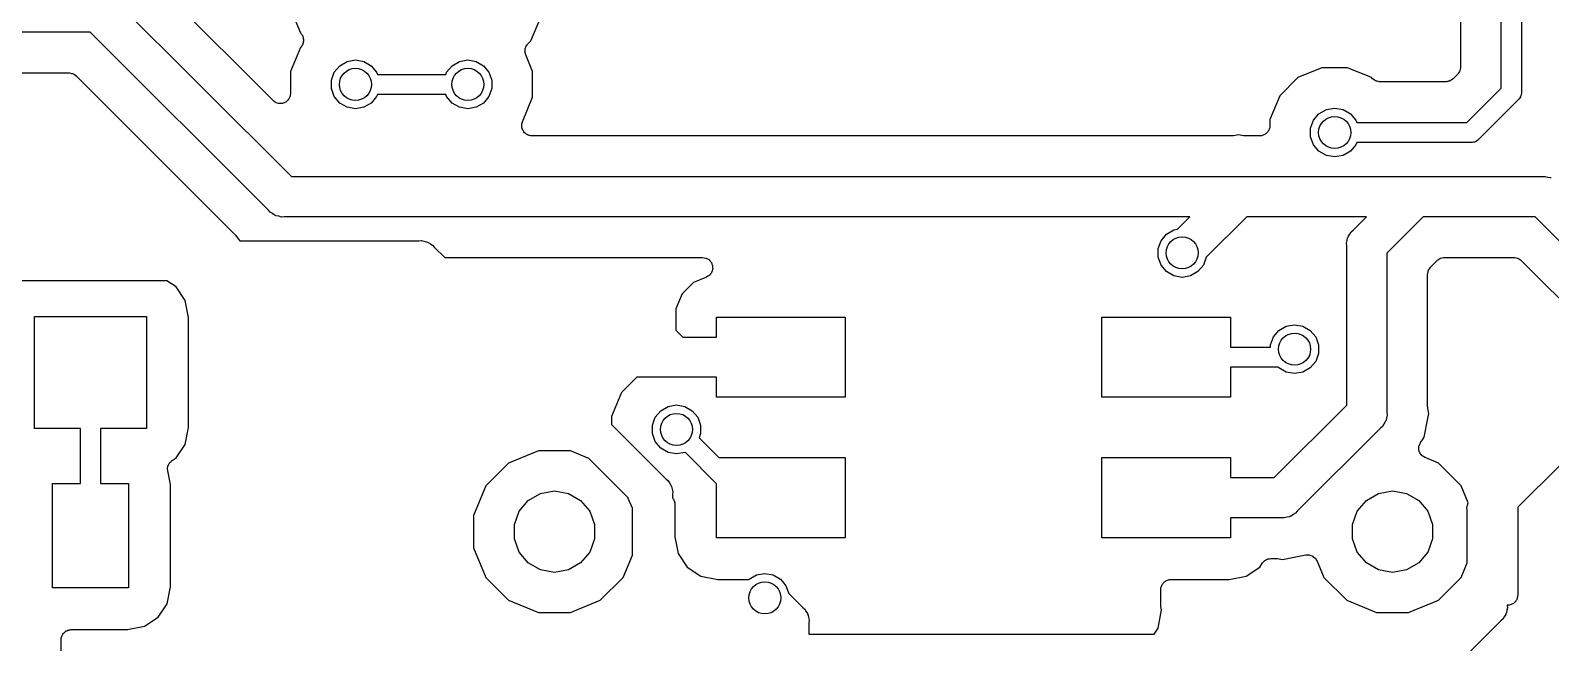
# Model space of a CAD drawing. Extents: x 61 to 194, y -153 to -61.
# Drawn here: x 134.25 to 153.19, y -107.56 to -99.93 of the extents above; entities that cross this region are included whole.
import ezdxf

# ---------------------------------------------------------------- set-up
doc = ezdxf.new("R2010")
doc.units = 0
doc.header["$MEASUREMENT"] = 0
doc.layers.add('BLACK', color=7, linetype='CONTINUOUS')

msp = doc.modelspace()

# ---------------------------------------------------------------- linework, layer by layer
at = {"layer": 'BLACK', "linetype": 'CONTINUOUS'}
for p, q in [((152.575, -100.648), (152.575, -94.7054)), ((152.825, -94.7518), (152.825, -100.695)), ((152.067, -96.2341), (152.067, -100.385)), ((137.275, -100.803), (135.698, -99.2257)), ((135.284, -99.5309), (137.504, -101.75)), ((137.492, -99.6607), (137.615, -99.9577)), ((140.485, -100.058), (140.608, -99.7607)), ((134.996, -99.95), (130.55, -99.95)), ((137.216, -102.169), (134.996, -99.95)), ((137.615, -99.9577), (137.618, -99.9602)), ((137.618, -99.9602), (137.624, -99.9693)), ((137.624, -99.9693), (137.632, -99.9772)), ((137.632, -99.9772), (137.636, -99.9872)), ((137.636, -99.9872), (137.643, -99.9963)), ((137.615, -100.142), (137.492, -100.439)), ((137.618, -100.14), (137.615, -100.142)), ((137.624, -100.131), (137.618, -100.14)), ((137.632, -100.123), (137.624, -100.131)), ((137.636, -100.113), (137.632, -100.123)), ((137.643, -100.104), (137.636, -100.113)), ((137.643, -99.9963), (137.646, -100.007)), ((137.646, -100.093), (137.643, -100.104)), ((137.646, -100.007), (137.65, -100.017)), ((137.65, -100.083), (137.646, -100.093)), ((137.65, -100.017), (137.651, -100.028)), ((137.651, -100.072), (137.65, -100.083)), ((137.651, -100.028), (137.654, -100.039)), ((137.654, -100.061), (137.651, -100.072)), ((137.654, -100.039), (137.653, -100.05)), ((137.653, -100.05), (137.654, -100.061)), ((140.412, -100.189), (140.414, -100.18)), ((140.413, -100.172), (140.416, -100.159)), ((140.414, -100.18), (140.413, -100.172)), ((140.416, -100.159), (140.418, -100.145)), ((140.418, -100.145), (140.422, -100.137)), ((140.422, -100.137), (140.424, -100.129)), ((140.424, -100.129), (140.432, -100.118)), ((140.432, -100.118), (140.439, -100.106)), ((140.439, -100.106), (140.445, -100.1)), ((140.445, -100.1), (140.45, -100.093)), ((140.45, -100.093), (140.485, -100.058)), ((138.036, -100.448), (138.104, -100.367)), ((138.104, -100.367), (138.196, -100.314)), ((138.196, -100.314), (138.3, -100.295)), ((138.3, -100.295), (138.404, -100.314)), ((138.404, -100.314), (138.496, -100.367)), ((138.496, -100.367), (138.564, -100.448)), ((139.436, -100.448), (139.504, -100.367)), ((139.504, -100.367), (139.596, -100.314)), ((139.596, -100.314), (139.7, -100.295)), ((139.7, -100.295), (139.804, -100.314)), ((139.804, -100.314), (139.896, -100.367)), ((139.896, -100.367), (139.964, -100.448)), ((140.415, -100.202), (140.412, -100.189)), ((140.417, -100.216), (140.415, -100.202)), ((140.42, -100.223), (140.417, -100.216)), ((140.422, -100.232), (140.42, -100.223)), ((140.508, -100.439), (140.422, -100.232)), ((131.937, -100.458), (134.733, -100.458)), ((134.733, -100.458), (134.739, -100.459)), ((134.739, -100.459), (134.744, -100.458)), ((134.744, -100.458), (134.761, -100.463)), ((134.761, -100.463), (134.777, -100.466)), ((134.777, -100.466), (134.782, -100.468)), ((134.782, -100.468), (134.787, -100.47)), ((134.787, -100.47), (134.801, -100.479)), ((134.801, -100.479), (134.815, -100.488)), ((134.815, -100.488), (134.819, -100.492)), ((134.819, -100.492), (134.823, -100.495)), ((134.823, -100.495), (136.802, -102.474)), ((137.492, -100.439), (137.492, -100.713)), ((138, -100.547), (138.036, -100.448)), ((138, -100.653), (138, -100.547)), ((138.564, -100.448), (138.574, -100.475)), ((138.574, -100.475), (139.426, -100.475)), ((139.426, -100.475), (139.436, -100.448)), ((139.964, -100.448), (140, -100.547)), ((140, -100.547), (140, -100.653)), ((140.508, -100.761), (140.508, -100.439)), ((150.042, -100.515), (149.815, -100.742)), ((150.339, -100.392), (150.042, -100.515)), ((150.661, -100.392), (150.339, -100.392)), ((150.958, -100.515), (150.661, -100.392)), ((150.972, -100.53), (150.958, -100.515)), ((150.977, -100.533), (150.972, -100.53)), ((150.981, -100.537), (150.977, -100.533)), ((150.995, -100.546), (150.981, -100.537)), ((151.009, -100.555), (150.995, -100.546)), ((151.014, -100.557), (151.009, -100.555)), ((151.019, -100.559), (151.014, -100.557)), ((151.035, -100.562), (151.019, -100.559)), ((151.051, -100.567), (151.035, -100.562)), ((151.912, -100.562), (151.896, -100.567)), ((151.929, -100.559), (151.912, -100.562)), ((151.933, -100.557), (151.929, -100.559)), ((151.939, -100.555), (151.933, -100.557)), ((151.952, -100.546), (151.939, -100.555)), ((151.967, -100.537), (151.952, -100.546)), ((151.97, -100.533), (151.967, -100.537)), ((151.975, -100.53), (151.97, -100.533)), ((152.03, -100.475), (151.975, -100.53)), ((152.033, -100.47), (152.03, -100.475)), ((152.037, -100.467), (152.033, -100.47)), ((152.046, -100.452), (152.037, -100.467)), ((152.055, -100.439), (152.046, -100.452)), ((152.057, -100.433), (152.055, -100.439)), ((152.059, -100.429), (152.057, -100.433)), ((152.062, -100.412), (152.059, -100.429)), ((152.067, -100.396), (152.062, -100.412)), ((152.067, -100.385), (152.066, -100.391)), ((152.066, -100.391), (152.067, -100.396)), ((137.485, -100.751), (137.484, -100.757)), ((137.488, -100.746), (137.485, -100.751)), ((137.489, -100.73), (137.488, -100.746)), ((137.492, -100.713), (137.489, -100.73)), ((138.036, -100.752), (138, -100.653)), ((138.104, -100.833), (138.036, -100.752)), ((138.564, -100.752), (138.496, -100.833)), ((138.574, -100.725), (138.564, -100.752)), ((139.426, -100.725), (138.574, -100.725)), ((139.436, -100.752), (139.426, -100.725)), ((139.504, -100.833), (139.436, -100.752)), ((139.964, -100.752), (139.896, -100.833)), ((140, -100.653), (139.964, -100.752)), ((149.815, -100.742), (149.692, -101.039)), ((151.057, -100.566), (151.051, -100.567)), ((151.062, -100.567), (151.057, -100.566)), ((151.885, -100.567), (151.062, -100.567)), ((151.891, -100.566), (151.885, -100.567)), ((151.896, -100.567), (151.891, -100.566)), ((152.148, -101.075), (152.575, -100.648)), ((152.816, -100.748), (152.815, -100.754)), ((152.819, -100.743), (152.816, -100.748)), ((152.822, -100.727), (152.819, -100.743)), ((152.826, -100.711), (152.822, -100.727)), ((152.825, -100.695), (152.826, -100.711)), ((137.289, -100.813), (137.275, -100.803)), ((137.302, -100.823), (137.289, -100.813)), ((137.307, -100.825), (137.302, -100.823)), ((137.311, -100.829), (137.307, -100.825)), ((137.327, -100.833), (137.311, -100.829)), ((137.343, -100.838), (137.327, -100.833)), ((137.349, -100.838), (137.343, -100.838)), ((137.354, -100.84), (137.349, -100.838)), ((137.37, -100.838), (137.354, -100.84)), ((137.387, -100.838), (137.37, -100.838)), ((137.392, -100.837), (137.387, -100.838)), ((137.398, -100.836), (137.392, -100.837)), ((137.413, -100.829), (137.398, -100.836)), ((137.428, -100.823), (137.413, -100.829)), ((137.433, -100.82), (137.428, -100.823)), ((137.438, -100.817), (137.433, -100.82)), ((137.45, -100.806), (137.438, -100.817)), ((137.462, -100.795), (137.45, -100.806)), ((137.465, -100.79), (137.462, -100.795)), ((137.469, -100.786), (137.465, -100.79)), ((137.476, -100.771), (137.469, -100.786)), ((137.484, -100.757), (137.476, -100.771)), ((138.196, -100.886), (138.104, -100.833)), ((138.3, -100.905), (138.196, -100.886)), ((138.404, -100.886), (138.3, -100.905)), ((138.496, -100.833), (138.404, -100.886)), ((139.596, -100.886), (139.504, -100.833)), ((139.7, -100.905), (139.596, -100.886)), ((139.804, -100.886), (139.7, -100.905)), ((139.896, -100.833), (139.804, -100.886)), ((140.381, -101.066), (140.508, -100.761)), ((150.304, -100.967), (150.396, -100.914)), ((150.396, -100.914), (150.5, -100.895)), ((150.5, -100.895), (150.604, -100.914)), ((150.604, -100.914), (150.696, -100.967)), ((152.785, -100.792), (152.292, -101.285)), ((152.797, -100.782), (152.785, -100.792)), ((152.806, -100.767), (152.797, -100.782)), ((152.815, -100.754), (152.806, -100.767)), ((140.372, -101.109), (140.374, -101.101)), ((140.374, -101.123), (140.372, -101.109)), ((140.374, -101.093), (140.378, -101.08)), ((140.374, -101.101), (140.374, -101.093)), ((140.374, -101.137), (140.374, -101.123)), ((140.378, -101.08), (140.381, -101.066)), ((149.692, -101.115), (149.69, -101.126)), ((149.69, -101.126), (149.69, -101.137)), ((149.692, -101.039), (149.692, -101.115)), ((150.2, -101.147), (150.236, -101.048)), ((150.236, -101.048), (150.304, -100.967)), ((150.696, -100.967), (150.764, -101.048)), ((150.764, -101.048), (150.774, -101.075)), ((150.774, -101.075), (152.148, -101.075)), ((140.377, -101.145), (140.374, -101.137)), ((140.378, -101.153), (140.377, -101.145)), ((140.384, -101.165), (140.378, -101.153)), ((140.389, -101.178), (140.384, -101.165)), ((140.394, -101.185), (140.389, -101.178)), ((140.398, -101.192), (140.394, -101.185)), ((140.408, -101.202), (140.398, -101.192)), ((140.417, -101.212), (140.408, -101.202)), ((140.424, -101.216), (140.417, -101.212)), ((140.43, -101.222), (140.424, -101.216)), ((140.443, -101.227), (140.43, -101.222)), ((140.455, -101.234), (140.443, -101.227)), ((140.464, -101.236), (140.455, -101.234)), ((140.471, -101.239), (140.464, -101.236)), ((140.485, -101.24), (140.471, -101.239)), ((140.499, -101.242), (140.485, -101.24)), ((149.213, -101.242), (140.499, -101.242)), ((149.225, -101.24), (149.213, -101.242)), ((149.238, -101.24), (149.225, -101.24)), ((149.3, -101.227), (149.238, -101.24)), ((149.362, -101.24), (149.3, -101.227)), ((149.375, -101.24), (149.362, -101.24)), ((149.387, -101.242), (149.375, -101.24)), ((149.565, -101.242), (149.387, -101.242)), ((149.576, -101.24), (149.565, -101.242)), ((149.587, -101.24), (149.576, -101.24)), ((149.597, -101.236), (149.587, -101.24)), ((149.608, -101.234), (149.597, -101.236)), ((149.618, -101.229), (149.608, -101.234)), ((149.629, -101.225), (149.618, -101.229)), ((149.637, -101.218), (149.629, -101.225)), ((149.647, -101.212), (149.637, -101.218)), ((149.654, -101.204), (149.647, -101.212)), ((149.662, -101.197), (149.654, -101.204)), ((149.668, -101.187), (149.662, -101.197)), ((149.675, -101.178), (149.668, -101.187)), ((149.679, -101.168), (149.675, -101.178)), ((149.684, -101.158), (149.679, -101.168)), ((149.686, -101.147), (149.684, -101.158)), ((149.69, -101.137), (149.686, -101.147)), ((150.2, -101.253), (150.2, -101.147)), ((150.236, -101.352), (150.2, -101.253)), ((152.243, -101.319), (152.227, -101.322)), ((152.248, -101.316), (152.243, -101.319)), ((152.254, -101.315), (152.248, -101.316)), ((152.267, -101.306), (152.254, -101.315)), ((152.282, -101.297), (152.267, -101.306)), ((152.292, -101.285), (152.282, -101.297)), ((150.304, -101.433), (150.236, -101.352)), ((150.396, -101.486), (150.304, -101.433)), ((150.5, -101.505), (150.396, -101.486)), ((150.604, -101.486), (150.5, -101.505)), ((150.696, -101.433), (150.604, -101.486)), ((150.764, -101.352), (150.696, -101.433)), ((150.774, -101.325), (150.764, -101.352)), ((152.195, -101.325), (150.774, -101.325)), ((152.211, -101.326), (152.195, -101.325)), ((152.227, -101.322), (152.211, -101.326)), ((137.504, -101.75), (149.267, -101.75)), ((149.267, -101.75), (149.278, -101.747)), ((149.278, -101.747), (149.311, -101.75)), ((149.311, -101.75), (151.467, -101.75)), ((151.467, -101.75), (151.478, -101.747)), ((151.478, -101.747), (151.511, -101.75)), ((151.511, -101.75), (153.089, -101.75)), ((153.089, -101.75), (153.122, -101.747)), ((153.122, -101.747), (153.154, -101.756)), ((153.154, -101.756), (153.187, -101.761)), ((153.187, -101.761), (153.196, -101.767)), ((137.237, -102.194), (137.216, -102.169)), ((137.266, -102.211), (137.237, -102.194)), ((137.293, -102.23), (137.266, -102.211)), ((137.304, -102.233), (137.293, -102.23)), ((137.313, -102.239), (137.304, -102.233)), ((137.346, -102.244), (137.313, -102.239)), ((137.378, -102.253), (137.346, -102.244)), ((137.411, -102.25), (137.378, -102.253)), ((148.696, -102.25), (137.411, -102.25)), ((148.541, -102.406), (148.696, -102.25)), ((149.404, -102.25), (148.9, -102.754)), ((150.896, -102.25), (149.404, -102.25)), ((150.731, -102.416), (150.896, -102.25)), ((151.604, -102.25), (151.15, -102.704)), ((152.996, -102.25), (151.604, -102.25)), ((155.216, -104.469), (152.996, -102.25)), ((148.404, -102.467), (148.496, -102.414)), ((148.496, -102.414), (148.541, -102.406)), ((150.689, -102.466), (150.706, -102.437)), ((150.706, -102.437), (150.731, -102.416)), ((136.802, -102.474), (136.81, -102.485)), ((136.81, -102.485), (136.818, -102.494)), ((136.818, -102.494), (136.854, -102.546)), ((136.854, -102.546), (136.859, -102.55)), ((136.859, -102.55), (139.089, -102.55)), ((139.089, -102.55), (139.122, -102.547)), ((139.122, -102.547), (139.154, -102.556)), ((139.154, -102.556), (139.187, -102.561)), ((139.187, -102.561), (139.196, -102.567)), ((139.196, -102.567), (139.207, -102.57)), ((139.207, -102.57), (139.234, -102.589)), ((139.234, -102.589), (139.263, -102.606)), ((139.263, -102.606), (139.284, -102.631)), ((139.284, -102.631), (139.412, -102.758)), ((148.3, -102.647), (148.336, -102.548)), ((148.336, -102.548), (148.404, -102.467)), ((150.647, -102.578), (150.656, -102.546)), ((150.65, -102.611), (150.647, -102.578)), ((150.65, -104.596), (150.65, -102.611)), ((150.656, -102.546), (150.661, -102.513)), ((150.661, -102.513), (150.667, -102.504)), ((150.667, -102.504), (150.67, -102.493)), ((150.67, -102.493), (150.689, -102.466)), ((139.412, -102.758), (142.625, -102.758)), ((142.625, -102.758), (142.644, -102.761)), ((142.644, -102.761), (142.664, -102.764)), ((142.664, -102.764), (142.666, -102.765)), ((142.666, -102.765), (142.669, -102.766)), ((142.669, -102.766), (142.686, -102.775)), ((142.686, -102.775), (142.703, -102.784)), ((142.703, -102.784), (142.705, -102.786)), ((142.705, -102.786), (142.707, -102.788)), ((142.707, -102.788), (142.719, -102.803)), ((142.719, -102.803), (142.733, -102.817)), ((142.733, -102.817), (142.734, -102.819)), ((142.734, -102.819), (142.735, -102.822)), ((142.735, -102.822), (142.742, -102.84)), ((148.3, -102.753), (148.3, -102.647)), ((148.336, -102.852), (148.3, -102.753)), ((148.9, -102.754), (148.864, -102.852)), ((151.15, -102.704), (151.15, -104.689)), ((151.695, -102.877), (151.777, -102.795)), ((151.777, -102.795), (151.781, -102.792)), ((151.781, -102.792), (151.785, -102.788)), ((151.785, -102.788), (151.799, -102.779)), ((151.799, -102.779), (151.813, -102.77)), ((151.813, -102.77), (151.818, -102.768)), ((151.818, -102.768), (151.823, -102.766)), ((151.823, -102.766), (151.839, -102.763)), ((151.839, -102.763), (151.856, -102.758)), ((151.856, -102.758), (151.861, -102.759)), ((151.861, -102.759), (151.867, -102.758)), ((151.867, -102.758), (152.733, -102.758)), ((152.733, -102.758), (152.739, -102.759)), ((152.739, -102.759), (152.744, -102.758)), ((152.744, -102.758), (152.761, -102.763)), ((152.761, -102.763), (152.777, -102.766)), ((152.777, -102.766), (152.782, -102.768)), ((152.782, -102.768), (152.787, -102.77)), ((152.787, -102.77), (152.801, -102.779)), ((152.801, -102.779), (152.815, -102.788)), ((152.815, -102.788), (152.819, -102.792)), ((152.819, -102.792), (152.823, -102.795)), ((152.823, -102.795), (154.802, -104.774)), ((142.674, -103.002), (142.512, -103.069)), ((142.69, -102.992), (142.674, -103.002)), ((142.707, -102.982), (142.69, -102.992)), ((142.709, -102.98), (142.707, -102.982)), ((142.711, -102.979), (142.709, -102.98)), ((142.723, -102.963), (142.711, -102.979)), ((142.735, -102.948), (142.723, -102.963)), ((142.736, -102.946), (142.735, -102.948)), ((142.738, -102.944), (142.736, -102.946)), ((142.744, -102.925), (142.738, -102.944)), ((142.742, -102.84), (142.749, -102.858)), ((142.75, -102.907), (142.744, -102.925)), ((142.749, -102.858), (142.75, -102.86)), ((142.75, -102.86), (142.75, -102.863)), ((142.75, -102.863), (142.75, -102.882)), ((142.75, -102.882), (142.751, -102.902)), ((142.751, -102.902), (142.75, -102.904)), ((142.75, -102.904), (142.75, -102.907)), ((148.404, -102.933), (148.336, -102.852)), ((148.496, -102.986), (148.404, -102.933)), ((148.6, -103.005), (148.496, -102.986)), ((148.704, -102.986), (148.6, -103.005)), ((148.796, -102.933), (148.704, -102.986)), ((148.864, -102.852), (148.796, -102.933)), ((151.658, -102.956), (151.663, -102.939)), ((151.659, -102.961), (151.658, -102.956)), ((151.658, -102.967), (151.659, -102.961)), ((151.658, -104.613), (151.658, -102.967)), ((151.663, -102.939), (151.666, -102.923)), ((151.666, -102.923), (151.668, -102.918)), ((151.668, -102.918), (151.67, -102.913)), ((151.67, -102.913), (151.679, -102.899)), ((151.679, -102.899), (151.688, -102.885)), ((151.688, -102.885), (151.692, -102.881)), ((151.692, -102.881), (151.695, -102.877)), ((135.952, -103.05), (134.104, -103.05)), ((136.065, -103.125), (135.952, -103.05)), ((136.177, -103.293), (136.065, -103.125)), ((142.369, -103.212), (142.292, -103.399)), ((142.512, -103.069), (142.369, -103.212)), ((136.219, -103.504), (136.177, -103.293)), ((142.292, -103.399), (142.292, -103.662)), ((134.302, -104.888), (134.302, -103.492)), ((134.302, -103.492), (135.698, -103.492)), ((135.698, -103.492), (135.698, -104.888)), ((136.219, -104.876), (136.219, -103.504)), ((142.8, -103.75), (142.8, -103.5)), ((142.8, -103.5), (144.4, -103.5)), ((144.4, -103.5), (144.4, -104.5)), ((147.6, -104.5), (147.6, -103.5)), ((147.6, -103.5), (149.2, -103.5)), ((149.2, -103.5), (149.2, -103.875)), ((142.292, -103.662), (142.38, -103.75)), ((142.38, -103.75), (142.8, -103.75)), ((149.7, -103.847), (149.736, -103.748)), ((149.736, -103.748), (149.804, -103.667)), ((149.804, -103.667), (149.896, -103.614)), ((149.896, -103.614), (150, -103.595)), ((150, -103.595), (150.104, -103.614)), ((150.104, -103.614), (150.196, -103.667)), ((150.196, -103.667), (150.264, -103.748)), ((150.264, -103.748), (150.3, -103.847)), ((149.2, -103.875), (149.7, -103.875)), ((149.7, -103.875), (149.7, -103.847)), ((150.3, -103.953), (150.264, -104.052)), ((150.3, -103.847), (150.3, -103.953)), ((149.797, -104.125), (149.2, -104.125)), ((149.2, -104.125), (149.2, -104.5)), ((149.804, -104.133), (149.797, -104.125)), ((149.896, -104.186), (149.804, -104.133)), ((150.196, -104.133), (150.104, -104.186)), ((150.264, -104.052), (150.196, -104.133)), ((141.807, -104.25), (141.615, -104.442)), ((142.8, -104.25), (141.807, -104.25)), ((142.8, -104.5), (142.8, -104.25)), ((150, -104.205), (149.896, -104.186)), ((150.104, -104.186), (150, -104.205)), ((141.615, -104.442), (141.492, -104.739)), ((144.4, -104.5), (142.8, -104.5)), ((149.2, -104.5), (147.6, -104.5)), ((142.036, -104.748), (142.104, -104.667)), ((142.104, -104.667), (142.196, -104.614)), ((142.196, -104.614), (142.3, -104.595)), ((142.3, -104.595), (142.404, -104.614)), ((142.404, -104.614), (142.496, -104.667)), ((142.496, -104.667), (142.564, -104.748)), ((149.746, -105.5), (150.65, -104.596)), ((151.153, -104.722), (151.144, -104.754)), ((151.15, -104.689), (151.153, -104.722)), ((151.66, -104.625), (151.658, -104.613)), ((151.66, -104.638), (151.66, -104.625)), ((151.673, -104.7), (151.66, -104.638)), ((151.66, -104.762), (151.673, -104.7)), ((134.875, -104.888), (134.302, -104.888)), ((134.875, -105.575), (134.875, -104.888)), ((135.698, -104.888), (135.125, -104.888)), ((135.125, -104.888), (135.125, -105.575)), ((136.177, -105.087), (136.219, -104.876)), ((141.492, -104.739), (141.492, -104.838)), ((141.492, -104.838), (142.169, -105.516)), ((142, -104.847), (142.036, -104.748)), ((142, -104.953), (142, -104.847)), ((142.564, -104.748), (142.6, -104.847)), ((142.6, -104.847), (142.6, -104.953)), ((151.069, -104.884), (150.034, -105.919)), ((151.094, -104.863), (151.069, -104.884)), ((151.111, -104.834), (151.094, -104.863)), ((151.13, -104.807), (151.111, -104.834)), ((151.133, -104.796), (151.13, -104.807)), ((151.139, -104.787), (151.133, -104.796)), ((151.144, -104.754), (151.139, -104.787)), ((151.614, -104.996), (151.66, -104.762)), ((151.66, -104.762), (151.66, -104.762)), ((136.065, -105.255), (136.177, -105.087)), ((142.036, -105.052), (142, -104.953)), ((142.104, -105.133), (142.036, -105.052)), ((142.6, -104.953), (142.581, -105.004)), ((142.581, -105.004), (142.827, -105.25)), ((151.549, -105.128), (151.55, -105.107)), ((151.55, -105.107), (151.551, -105.106)), ((151.551, -105.104), (151.559, -105.085)), ((151.551, -105.106), (151.551, -105.104)), ((151.559, -105.085), (151.567, -105.066)), ((151.567, -105.066), (151.568, -105.065)), ((151.568, -105.064), (151.592, -105.029)), ((151.568, -105.065), (151.568, -105.064)), ((151.592, -105.029), (151.614, -104.996)), ((151.592, -105.029), (151.592, -105.029)), ((135.994, -105.308), (136.003, -105.298)), ((136.003, -105.298), (136.01, -105.293)), ((136.01, -105.293), (136.016, -105.288)), ((136.016, -105.288), (136.065, -105.255)), ((140.579, -105.167), (140.209, -105.32)), ((140.981, -105.167), (140.579, -105.167)), ((141.207, -105.261), (140.981, -105.167)), ((141.697, -105.751), (141.207, -105.261)), ((142.196, -105.186), (142.104, -105.133)), ((142.3, -105.205), (142.196, -105.186)), ((142.404, -105.186), (142.3, -105.205)), ((142.408, -105.184), (142.404, -105.186)), ((142.8, -105.577), (142.408, -105.184)), ((142.827, -105.25), (144.4, -105.25)), ((144.4, -105.25), (144.4, -106.25)), ((147.6, -106.25), (147.6, -105.25)), ((147.6, -105.25), (149.2, -105.25)), ((149.2, -105.25), (149.2, -105.5)), ((151.548, -105.148), (151.549, -105.128)), ((151.548, -105.15), (151.548, -105.148)), ((151.548, -105.151), (151.548, -105.15)), ((151.554, -105.171), (151.548, -105.151)), ((151.56, -105.191), (151.554, -105.171)), ((151.561, -105.192), (151.56, -105.191)), ((151.561, -105.193), (151.561, -105.192)), ((151.574, -105.21), (151.561, -105.193)), ((151.586, -105.226), (151.574, -105.21)), ((151.587, -105.227), (151.586, -105.226)), ((151.588, -105.228), (151.587, -105.227)), ((151.606, -105.239), (151.588, -105.228)), ((151.623, -105.251), (151.606, -105.239)), ((151.624, -105.251), (151.623, -105.251)), ((151.625, -105.252), (151.624, -105.251)), ((151.791, -105.32), (151.625, -105.252)), ((135.96, -105.401), (135.961, -105.388)), ((135.962, -105.41), (135.96, -105.401)), ((135.961, -105.374), (135.963, -105.366)), ((135.961, -105.388), (135.961, -105.374)), ((135.962, -105.418), (135.962, -105.41)), ((135.995, -105.588), (135.962, -105.418)), ((135.963, -105.366), (135.964, -105.358)), ((135.964, -105.358), (135.97, -105.345)), ((135.97, -105.345), (135.975, -105.332)), ((135.975, -105.332), (135.98, -105.326)), ((135.98, -105.326), (135.984, -105.318)), ((135.984, -105.318), (135.994, -105.308)), ((140.209, -105.32), (139.925, -105.604)), ((152.075, -105.604), (151.791, -105.32)), ((153.304, -105.35), (152.783, -105.871)), ((134.525, -106.875), (134.525, -105.575)), ((134.525, -105.575), (134.875, -105.575)), ((135.125, -105.575), (135.475, -105.575)), ((135.475, -105.575), (135.475, -106.875)), ((135.995, -106.862), (135.995, -105.588)), ((139.925, -105.604), (139.772, -105.974)), ((140.606, -105.698), (140.78, -105.667)), ((140.78, -105.667), (140.954, -105.698)), ((142.169, -105.516), (142.194, -105.537)), ((142.194, -105.537), (142.211, -105.566)), ((142.211, -105.566), (142.23, -105.593)), ((142.23, -105.593), (142.233, -105.604)), ((142.233, -105.604), (142.239, -105.613)), ((142.239, -105.613), (142.244, -105.646)), ((142.244, -105.646), (142.253, -105.678)), ((142.8, -106.25), (142.8, -105.577)), ((149.2, -105.5), (149.746, -105.5)), ((151.046, -105.698), (151.22, -105.667)), ((151.22, -105.667), (151.394, -105.698)), ((152.161, -105.814), (152.075, -105.604)), ((140.34, -105.921), (140.454, -105.786)), ((140.454, -105.786), (140.606, -105.698)), ((140.954, -105.698), (141.106, -105.786)), ((141.106, -105.786), (141.22, -105.921)), ((141.699, -105.76), (141.697, -105.751)), ((141.75, -105.883), (141.699, -105.76)), ((142.253, -105.678), (142.25, -105.711)), ((142.25, -105.711), (142.25, -105.754)), ((142.25, -105.754), (142.255, -105.763)), ((142.255, -105.763), (142.263, -105.771)), ((142.263, -105.771), (142.266, -105.782)), ((142.266, -105.782), (142.272, -105.792)), ((142.272, -105.792), (142.274, -105.803)), ((142.274, -105.803), (142.278, -105.813)), ((142.278, -105.813), (142.278, -105.824)), ((142.278, -105.824), (142.28, -105.835)), ((142.28, -105.835), (142.28, -106.237)), ((150.78, -105.921), (150.894, -105.786)), ((150.894, -105.786), (151.046, -105.698)), ((151.394, -105.698), (151.546, -105.786)), ((151.546, -105.786), (151.66, -105.921)), ((152.147, -105.878), (152.156, -105.846)), ((152.156, -105.846), (152.161, -105.814)), ((139.772, -105.974), (139.772, -106.376)), ((140.28, -106.087), (140.34, -105.921)), ((141.22, -105.921), (141.28, -106.087)), ((141.75, -106.467), (141.75, -105.883)), ((149.839, -106), (149.2, -106)), ((149.2, -106), (149.2, -106.25)), ((149.872, -106.003), (149.839, -106)), ((149.904, -105.994), (149.872, -106.003)), ((149.937, -105.989), (149.904, -105.994)), ((149.946, -105.983), (149.937, -105.989)), ((149.957, -105.98), (149.946, -105.983)), ((149.984, -105.961), (149.957, -105.98)), ((150.013, -105.944), (149.984, -105.961)), ((150.034, -105.919), (150.013, -105.944)), ((150.72, -106.087), (150.78, -105.921)), ((151.66, -105.921), (151.72, -106.087)), ((152.15, -105.911), (152.147, -105.878)), ((152.15, -106.564), (152.15, -105.911)), ((152.783, -105.871), (152.781, -105.879)), ((152.781, -105.879), (152.781, -106.965)), ((140.28, -106.263), (140.28, -106.087)), ((141.28, -106.087), (141.28, -106.263)), ((142.28, -106.237), (142.321, -106.448)), ((150.72, -106.263), (150.72, -106.087)), ((151.72, -106.087), (151.72, -106.263)), ((139.772, -106.376), (139.925, -106.746)), ((140.34, -106.429), (140.28, -106.263)), ((140.454, -106.564), (140.34, -106.429)), ((141.22, -106.429), (141.106, -106.564)), ((141.28, -106.263), (141.22, -106.429)), ((144.4, -106.25), (142.8, -106.25)), ((149.2, -106.25), (147.6, -106.25)), ((150.78, -106.429), (150.72, -106.263)), ((150.894, -106.564), (150.78, -106.429)), ((151.66, -106.429), (151.546, -106.564)), ((151.72, -106.263), (151.66, -106.429)), ((140.606, -106.652), (140.454, -106.564)), ((141.106, -106.564), (140.954, -106.652)), ((141.635, -106.746), (141.75, -106.467)), ((142.321, -106.448), (142.434, -106.616)), ((142.434, -106.616), (142.602, -106.729)), ((149.398, -106.729), (149.566, -106.616)), ((149.566, -106.616), (149.601, -106.564)), ((149.601, -106.564), (149.613, -106.551)), ((149.613, -106.551), (149.625, -106.538)), ((149.625, -106.538), (149.628, -106.536)), ((149.628, -106.536), (149.631, -106.533)), ((149.631, -106.533), (149.647, -106.525)), ((149.647, -106.525), (149.663, -106.516)), ((149.663, -106.516), (149.667, -106.515)), ((149.667, -106.515), (149.671, -106.513)), ((149.671, -106.513), (149.689, -106.511)), ((149.689, -106.511), (149.706, -106.508)), ((149.706, -106.508), (149.763, -106.508)), ((149.763, -106.508), (149.775, -106.51)), ((149.775, -106.51), (149.788, -106.51)), ((149.788, -106.51), (149.85, -106.523)), ((149.85, -106.523), (149.912, -106.51)), ((149.912, -106.51), (150.139, -106.465)), ((149.912, -106.51), (149.912, -106.51)), ((150.139, -106.465), (150.159, -106.465)), ((150.159, -106.465), (150.18, -106.464)), ((150.18, -106.464), (150.181, -106.465)), ((150.181, -106.465), (150.183, -106.464)), ((150.183, -106.464), (150.202, -106.471)), ((150.202, -106.471), (150.222, -106.477)), ((150.222, -106.477), (150.223, -106.478)), ((150.223, -106.478), (150.224, -106.479)), ((150.224, -106.479), (150.241, -106.492)), ((150.241, -106.492), (150.257, -106.504)), ((150.257, -106.504), (150.258, -106.505)), ((150.258, -106.505), (150.259, -106.506)), ((150.259, -106.506), (150.27, -106.524)), ((150.27, -106.524), (150.281, -106.541)), ((150.281, -106.541), (150.365, -106.746)), ((151.046, -106.652), (150.894, -106.564)), ((151.546, -106.564), (151.394, -106.652)), ((152.075, -106.746), (152.15, -106.564)), ((139.925, -106.746), (140.209, -107.03)), ((140.78, -106.683), (140.606, -106.652)), ((140.954, -106.652), (140.78, -106.683)), ((141.351, -107.03), (141.635, -106.746)), ((142.602, -106.729), (142.813, -106.77)), ((142.813, -106.77), (143.201, -106.77)), ((143.201, -106.77), (143.204, -106.767)), ((143.204, -106.767), (143.296, -106.714)), ((143.296, -106.714), (143.4, -106.695)), ((143.4, -106.695), (143.504, -106.714)), ((143.504, -106.714), (143.596, -106.767)), ((143.596, -106.767), (143.637, -106.815)), ((148.363, -106.816), (148.371, -106.809)), ((148.371, -106.809), (148.378, -106.8)), ((148.378, -106.8), (148.388, -106.795)), ((148.388, -106.795), (148.397, -106.787)), ((148.397, -106.787), (148.407, -106.784)), ((148.407, -106.784), (148.417, -106.778)), ((148.417, -106.778), (148.428, -106.776)), ((148.428, -106.776), (148.438, -106.772)), ((148.438, -106.772), (148.449, -106.772)), ((148.449, -106.772), (148.46, -106.77)), ((148.46, -106.77), (149.187, -106.77)), ((149.187, -106.77), (149.398, -106.729)), ((150.365, -106.746), (150.649, -107.03)), ((151.22, -106.683), (151.046, -106.652)), ((151.394, -106.652), (151.22, -106.683)), ((151.791, -107.03), (152.075, -106.746)), ((135.475, -106.875), (134.525, -106.875)), ((135.954, -107.073), (135.995, -106.862)), ((143.637, -106.815), (143.637, -106.816)), ((143.637, -106.816), (143.638, -106.817)), ((143.638, -106.817), (143.664, -106.848)), ((143.664, -106.848), (143.7, -106.946)), ((143.7, -106.946), (143.869, -107.116)), ((148.333, -106.897), (148.335, -106.886)), ((148.333, -107.08), (148.333, -106.897)), ((148.335, -106.875), (148.339, -106.865)), ((148.335, -106.886), (148.335, -106.875)), ((148.339, -106.865), (148.341, -106.854)), ((148.341, -106.854), (148.346, -106.844)), ((148.346, -106.844), (148.35, -106.834)), ((148.35, -106.834), (148.357, -106.825)), ((148.357, -106.825), (148.363, -106.816)), ((152.775, -106.997), (152.773, -107.008)), ((152.779, -106.987), (152.775, -106.997)), ((152.781, -106.965), (152.779, -106.976)), ((152.779, -106.976), (152.779, -106.987)), ((135.841, -107.241), (135.954, -107.073)), ((140.209, -107.03), (140.579, -107.183)), ((140.579, -107.183), (140.981, -107.183)), ((140.981, -107.183), (141.351, -107.03)), ((143.869, -107.116), (143.894, -107.137)), ((143.894, -107.137), (143.911, -107.166)), ((143.911, -107.166), (143.93, -107.193)), ((148.299, -107.377), (148.344, -107.15)), ((148.335, -107.092), (148.333, -107.08)), ((148.335, -107.105), (148.335, -107.092)), ((148.344, -107.15), (148.335, -107.105)), ((150.649, -107.03), (151.019, -107.183)), ((151.019, -107.183), (151.421, -107.183)), ((151.421, -107.183), (151.791, -107.03)), ((152.639, -107.187), (152.633, -107.196)), ((152.644, -107.154), (152.639, -107.187)), ((152.653, -107.122), (152.644, -107.154)), ((152.654, -107.092), (152.65, -107.092)), ((152.65, -107.092), (152.653, -107.122)), ((152.665, -107.09), (152.654, -107.092)), ((152.676, -107.09), (152.665, -107.09)), ((152.687, -107.086), (152.676, -107.09)), ((152.697, -107.084), (152.687, -107.086)), ((152.707, -107.079), (152.697, -107.084)), ((152.718, -107.075), (152.707, -107.079)), ((152.726, -107.068), (152.718, -107.075)), ((152.736, -107.062), (152.726, -107.068)), ((152.743, -107.054), (152.736, -107.062)), ((152.751, -107.047), (152.743, -107.054)), ((152.757, -107.037), (152.751, -107.047)), ((152.764, -107.028), (152.757, -107.037)), ((152.768, -107.018), (152.764, -107.028)), ((152.773, -107.008), (152.768, -107.018)), ((135.462, -107.395), (135.673, -107.354)), ((135.673, -107.354), (135.841, -107.241)), ((143.93, -107.193), (143.933, -107.204)), ((143.933, -107.204), (143.939, -107.213)), ((143.939, -107.213), (143.944, -107.246)), ((143.944, -107.246), (143.953, -107.278)), ((143.953, -107.278), (143.95, -107.311)), ((143.95, -107.311), (143.95, -107.45)), ((148.251, -107.45), (148.299, -107.377)), ((152.569, -107.284), (151.992, -107.862)), ((152.594, -107.263), (152.569, -107.284)), ((152.611, -107.234), (152.594, -107.263)), ((152.63, -107.207), (152.611, -107.234)), ((152.633, -107.196), (152.63, -107.207)), ((134.633, -107.522), (134.635, -107.511)), ((134.633, -108.478), (134.633, -107.522)), ((134.635, -107.5), (134.639, -107.49)), ((134.635, -107.511), (134.635, -107.5)), ((134.639, -107.49), (134.641, -107.479)), ((134.641, -107.479), (134.646, -107.469)), ((134.646, -107.469), (134.65, -107.459)), ((134.65, -107.459), (134.657, -107.45)), ((134.657, -107.45), (134.663, -107.441)), ((134.663, -107.441), (134.671, -107.434)), ((134.671, -107.434), (134.678, -107.425)), ((134.678, -107.425), (134.688, -107.42)), ((134.688, -107.42), (134.696, -107.412)), ((134.696, -107.412), (134.707, -107.409)), ((134.707, -107.409), (134.717, -107.403)), ((134.717, -107.403), (134.728, -107.401)), ((134.728, -107.401), (134.738, -107.397)), ((134.738, -107.397), (134.749, -107.397)), ((134.749, -107.397), (134.76, -107.395)), ((134.76, -107.395), (135.462, -107.395)), ((143.95, -107.45), (148.251, -107.45))]:
    msp.add_line(p, q, dxfattribs=at)
at = {"layer": 'BLACK'}
for centre in [(138.3, -100.6), (139.7, -100.6), (150.5, -101.2), (148.6, -102.7), (150, -103.9), (142.3, -104.9), (143.4, -107)]:
    msp.add_circle(centre, 0.2, dxfattribs=at)

doc.saveas('drawing.dxf')
